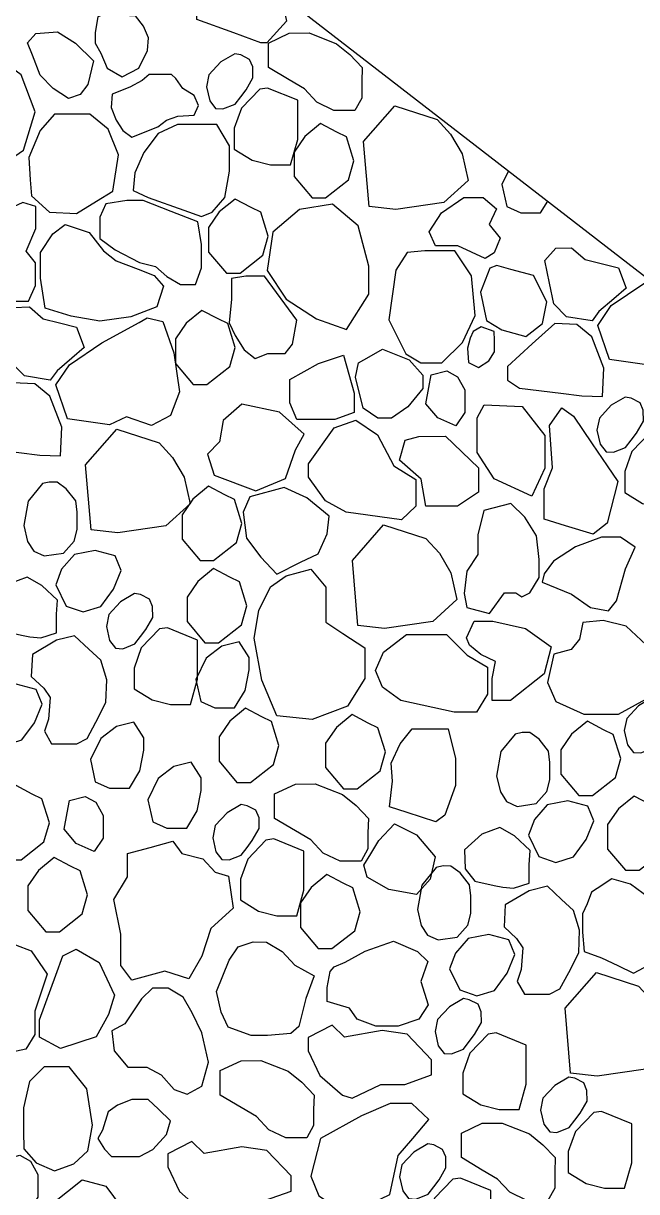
# Model space of a CAD drawing. Header units: millimetres. Extents: x -251401 to 377140, y -30451 to 275830.
# Drawn here: x 337235 to 338474, y -574 to 1785 of the extents above; entities that cross this region are included whole.
import ezdxf

# ---------------------------------------------------------------- set-up
doc = ezdxf.new("R2010")
doc.units = ezdxf.units.MM
doc.layers.add('0-S8', color=8, linetype='Continuous')
doc.layers.add('A-WALL', color=4, linetype='Continuous')

# ---------------------------------------------------------------- blocks, each defined once
blk = doc.blocks.new('H24H24H24')
at = {"layer": '0-S8', "color": 8}
for points in [[(4289.3, 4806.5), (4348.3, 4829.2), (4382.5, 4829.2), (4421.6, 4809.3), (4460, 4770.9), (4468.6, 4729.7), (4429.4, 4686.3), (4417.3, 4686.3), (4362.5, 4706.2), (4287.9, 4733.3), (4287.9, 4759.5), (4277.9, 4795.1)], [(4123.6, 4752.4), (4087.8, 4738.4), (4082.6, 4706.6), (4082.6, 4685.2), (4093.9, 4665.2), (4107, 4634.7), (4136.7, 4617.2), (4170.7, 4634.7), (4188.2, 4670.4), (4190.4, 4696.1), (4179.9, 4719.7), (4163.7, 4740.2), (4152.8, 4740.2)], [(3962.3, 4704.8), (4006.2, 4708.1), (4042.9, 4685.1), (4079.1, 4649.5), (4067.6, 4601.8), (4052.2, 4581.5), (4028.6, 4573.9), (3997.9, 4593.6), (3971.6, 4620.4), (3955.7, 4661), (3946, 4685.9)], [(4474.6, 4705.4), (4514.4, 4706), (4569.6, 4684.3), (4596.9, 4662.2), (4622, 4636), (4620.8, 4607), (4620.8, 4574.6), (4607.2, 4549.6), (4564.5, 4549.6), (4530.4, 4566.1), (4505.3, 4592.8), (4474.6, 4611), (4432.4, 4636), (4432.4, 4663.3), (4432.4, 4685.5)], [(3731.6, 4572.9), (3755.6, 4513), (3811.2, 4479.2), (3859.7, 4461.2), (3902.8, 4445.2), (3937.7, 4469.4), (3961.2, 4546.8), (3932.8, 4621.5), (3885.4, 4655.8), (3835.2, 4666.7), (3795.9, 4659.6), (3771.9, 4630.2), (3738.1, 4608.9)], [(4364.5, 4664.1), (4336.2, 4647.4), (4312.2, 4621.5), (4307.5, 4597.1), (4313.8, 4568.8), (4325.8, 4553.3), (4340.6, 4552.5), (4364.9, 4562.1), (4376.5, 4577.2), (4387.2, 4591.2), (4401.2, 4615.5), (4400.8, 4637.4), (4394.4, 4652.6), (4376.5, 4661.7)], [(4152.7, 4596.5), (4116.8, 4582.3), (4114.9, 4555.1), (4124.8, 4529.7), (4138.4, 4508.7), (4156.4, 4495.7), (4209, 4516.7), (4226.4, 4529.7), (4249.3, 4537.8), (4282.7, 4540.2), (4291.4, 4559.4), (4282.1, 4579.8), (4259.2, 4593.5), (4245.6, 4613.9), (4236.9, 4621.9), (4209.7, 4621.9), (4191.7, 4621.9), (4177.5, 4610.2)], [(4414.8, 4592.4), (4377.9, 4554), (4363.4, 4513.5), (4363.4, 4471.6), (4399.6, 4449.1), (4436.5, 4439.7), (4477.1, 4439.7), (4491.6, 4491.1), (4491.6, 4541), (4491.6, 4570), (4430.7, 4594.6)], [(4635.6, 4355.8), (4624.5, 4486.9), (4687.6, 4558.7), (4773, 4531.5), (4800.3, 4501.8), (4823.5, 4461.7), (4835.7, 4407.8), (4786.9, 4363.4), (4689.5, 4349.5)], [(3950.9, 4409.6), (3953.6, 4377.3), (3990.5, 4344.4), (4045.1, 4341.6), (4085.3, 4366.1), (4118.1, 4386.2), (4129.3, 4459.8), (4108.7, 4511.6), (4071.9, 4541.7), (4000.5, 4541.7), (3971.5, 4508.8), (3948.6, 4454.7)], [(4159.2, 4387.9), (4189.4, 4373.6), (4261.7, 4347.8), (4297.1, 4335.2), (4318.6, 4343.9), (4344.3, 4374), (4353.7, 4427), (4353.7, 4477.9), (4328, 4521), (4248.8, 4521), (4209.7, 4503.2), (4181, 4464.6), (4162.6, 4423.5)], [(4537.9, 4522.9), (4506, 4496.9), (4484.3, 4465.4), (4484.3, 4415.8), (4520.5, 4373.1), (4548, 4373.1), (4594.4, 4409.3), (4605.2, 4447.7), (4590, 4496.2), (4570.5, 4505.6)], [(4103.7, 4360.6), (4092.2, 4333.7), (4092.2, 4290.9), (4122.7, 4268.3), (4171.7, 4242.7), (4204.4, 4234.4), (4226.9, 4214.1), (4254.7, 4198.2), (4285.2, 4198.2), (4297.1, 4231.7), (4297.1, 4278.9), (4289.6, 4324.8), (4236.2, 4345.6), (4179.5, 4367.6), (4146.1, 4367.6)], [(4364.9, 4370.6), (4333, 4344.6), (4311.3, 4313.1), (4311.3, 4263.5), (4347.5, 4220.9), (4375, 4220.9), (4421.3, 4257), (4432.2, 4295.4), (4417, 4343.9), (4397.5, 4353.3)], [(4869.9, 4250.6), (4815.1, 4275.9), (4770, 4275.9), (4757.3, 4304.3), (4781.7, 4342.9), (4826.8, 4373.8), (4865.9, 4373.8), (4892.8, 4350.5), (4878.5, 4319.4), (4900.6, 4291.3), (4888.5, 4261.7)], [(3874.8, 4145.2), (3910.2, 4164.7), (3947.7, 4164.7), (3962.2, 4196.3), (3962.2, 4241.9), (3942.9, 4265.3), (3962.7, 4311.1), (3962.7, 4355.7), (3936.3, 4363.3), (3869.3, 4332.4), (3832.3, 4282.2), (3846, 4211.2), (3857.4, 4152.1)], [(4590, 4107.1), (4635.4, 4178.7), (4635.4, 4234.9), (4613.6, 4316.7), (4561.8, 4360.1), (4495.3, 4349.3), (4441, 4303.9), (4430.1, 4226.6), (4468.5, 4168.5), (4529.2, 4128.9)], [(4021.6, 4319), (4070.2, 4303.1), (4099.3, 4265.9), (4125, 4245.9), (4169.6, 4228.8), (4201.8, 4216.4), (4220.5, 4194.5), (4206.8, 4152.8), (4154.2, 4132.8), (4091.9, 4124.2), (4034.1, 4134), (3981.5, 4150), (3971.8, 4211.1), (3971.8, 4262.5), (3997, 4300.2)], [(5012.9, 4271.4), (5044.5, 4272.3), (5072.1, 4248.6), (5104.7, 4240.4), (5139.7, 4231.5), (5154.9, 4190.6), (5129.8, 4169.1), (5100, 4143.6), (5086.1, 4124.7), (5034.1, 4132.9), (5008.7, 4158.7), (5000.1, 4201), (4990.8, 4246.5)], [(4712.5, 4262.8), (4690, 4227), (4675.5, 4126.9), (4710.1, 4057.8), (4740.4, 4039.6), (4782.3, 4039.6), (4824.2, 4080.8), (4849.7, 4135.4), (4842.4, 4215.5), (4809, 4265.8), (4748.3, 4265.8)], [(4879.8, 4231.3), (4860.9, 4182.3), (4872.9, 4125.4), (4903.9, 4106.5), (4952.2, 4092.7), (4985.8, 4119.4), (4994.9, 4162.7), (4967.7, 4215.9), (4921.8, 4228.6), (4893.9, 4236.4)], [(4365.3, 4095.3), (4383.6, 4065.9), (4405.8, 4048.9), (4431.3, 4058.7), (4465.9, 4058.7), (4481, 4077.7), (4489.5, 4126), (4424.7, 4214.9), (4386.8, 4214.9), (4358.1, 4210.3), (4358.1, 4168.5), (4353.2, 4120.9)], [(3918.3, 4151.8), (3949.9, 4152.6), (3977.5, 4129), (4010.1, 4120.8), (4045.1, 4111.9), (4060.3, 4071), (4035.2, 4049.5), (4005.5, 4024), (3991.5, 4005.1), (3939.5, 4013.3), (3914.1, 4039.1), (3905.5, 4081.4), (3896.2, 4126.9)], [(4003.3, 3995.7), (4030.3, 4036.1), (4095.8, 4080.4), (4171.4, 4121.6), (4187.7, 4130.5), (4219.4, 4123), (4241.3, 4060.3), (4252.7, 3981.3), (4234.6, 3933.3), (4196.1, 3913.3), (4145.7, 3930.9), (4111.4, 3914.8), (4026.7, 3927.1)], [(4298.1, 4145.8), (4266.2, 4119.7), (4244.5, 4088.3), (4244.5, 4038.7), (4280.7, 3996), (4308.2, 3996), (4354.5, 4032.2), (4365.4, 4070.5), (4350.2, 4119), (4330.7, 4128.4)], [(4834.4, 4069.5), (4836.3, 4040.4), (4857, 4030.1), (4877.8, 4044.2), (4889.2, 4061.8), (4889.2, 4085.6), (4888.5, 4102.9), (4861.8, 4112.3), (4846.1, 4103.2), (4839.6, 4089.5)], [(5011, 4119.3), (4965.4, 4078.1), (4915.3, 4032.7), (4915.3, 4005.1), (4939.6, 3988.8), (5023, 3978.5), (5065.2, 3973.3), (5107.2, 3971.6), (5109.5, 4029.4), (5085.3, 4092.3), (5055.1, 4117.1)], [(4635.9, 4052), (4662.8, 4067.6), (4716.4, 4045.9), (4744.1, 4014.8), (4744.1, 3988), (4713.8, 3950.8), (4680.9, 3928.3), (4653.2, 3928.3), (4623.8, 3948.2), (4608.4, 4011.1), (4614.4, 4039.7)], [(4584, 4055.5), (4605.6, 3978.5), (4605.6, 3939.5), (4566.7, 3925.7), (4489.6, 3925.7), (4475.8, 3959.4), (4475.8, 4006.1), (4533.8, 4038.2)], [(4792.5, 4023.8), (4814.5, 4011.8), (4829.1, 3985.1), (4829.1, 3939.5), (4810.8, 3912.3), (4774.6, 3928.5), (4750, 3957.3), (4756.3, 3990.3), (4761.1, 4015.5)], [(3916.4, 3999.7), (3870.9, 3958.5), (3820.7, 3913.1), (3820.7, 3885.5), (3845.1, 3869.2), (3928.4, 3858.9), (3970.6, 3853.7), (4012.6, 3852), (4014.9, 3909.8), (3990.8, 3972.7), (3960.6, 3997.5)], [(5153.1, 3970.8), (5124.8, 3954.1), (5100.8, 3928.2), (5096, 3903.9), (5102.4, 3875.6), (5114.4, 3860), (5129.1, 3859.2), (5153.5, 3868.8), (5165.1, 3883.9), (5175.8, 3897.9), (5189.8, 3922.2), (5189.4, 3944.1), (5183, 3959.3), (5165.1, 3968.4)], [(4407.1, 3781.4), (4467, 3806.2), (4486.8, 3864.2), (4504.6, 3895.5), (4454.9, 3940.1), (4379, 3956.6), (4340.7, 3923.5), (4333.7, 3880.2), (4309.5, 3855.3), (4322.9, 3813.2)], [(4867.9, 3955.1), (4944.9, 3951.8), (4990.5, 3893.3), (4990.5, 3827.1), (4964.5, 3770.7), (4888.4, 3805.9), (4853.8, 3858.6), (4853.8, 3929.1)], [(5025.1, 3948.8), (5048.3, 3932), (5086.2, 3876.2), (5116.3, 3832), (5138.1, 3799.9), (5116.7, 3716.2), (5088.3, 3694.1), (5032.5, 3711), (4989.2, 3724), (4989.3, 3785.7), (5006.1, 3827.8), (4999.9, 3913.2)], [(4547.5, 3761.5), (4513.4, 3808.8), (4513.4, 3836.2), (4565.1, 3908.7), (4609, 3924.1), (4653, 3894.4), (4685.9, 3831.8), (4729.9, 3804.4), (4729.9, 3750.6), (4701.3, 3723.1), (4589.2, 3738.5)], [(4074.1, 3702.9), (4063, 3834.1), (4126.1, 3905.8), (4211.5, 3878.6), (4238.8, 3848.9), (4262, 3808.8), (4274.2, 3754.9), (4225.4, 3710.6), (4128, 3696.7)], [(5203.4, 3899.1), (5166.5, 3860.8), (5152, 3820.2), (5152, 3778.3), (5188.2, 3755.8), (5225.1, 3746.4), (5265.7, 3746.4), (5280.1, 3797.8), (5280.1, 3847.7), (5280.1, 3876.7), (5219.3, 3901.3)], [(4790.1, 3891.9), (4856.4, 3827.6), (4856.4, 3778.8), (4814.5, 3750.6), (4750.1, 3750.6), (4741.2, 3804.8), (4697.3, 3843.1), (4708.3, 3883.5), (4736.4, 3891.1)], [(3975.8, 3795.9), (3947.1, 3760.5), (3938.2, 3711.1), (3946, 3679), (3958.4, 3659.4), (3979.7, 3649.8), (4018.5, 3655.4), (4039.9, 3679.6), (4046.1, 3703.2), (4046.1, 3738.6), (4043.3, 3761), (4024.1, 3785.2), (4005.6, 3798.7), (3989.9, 3799.2)], [(4311.6, 3790.7), (4279.8, 3764.7), (4258.1, 3733.2), (4258.1, 3683.6), (4294.3, 3641), (4321.8, 3641), (4368.1, 3677.1), (4379, 3715.5), (4363.8, 3764), (4344.2, 3773.4)], [(4449.7, 3613.4), (4497.3, 3637.2), (4533.1, 3653.9), (4551.1, 3694.6), (4554.8, 3730.5), (4509.8, 3767.4), (4464.2, 3788), (4394.7, 3769.3), (4381.3, 3738.6), (4388, 3685.9), (4416.8, 3647.6)], [(4833.2, 3545.7), (4879.1, 3533.4), (4909.4, 3575.2), (4932.4, 3575.2), (4944.5, 3567.6), (4960.7, 3575.3), (4978.9, 3606.4), (4978.9, 3642.4), (4974.1, 3690.3), (4950.6, 3728.3), (4922.2, 3755.8), (4867.2, 3742), (4855.5, 3692.3), (4855.5, 3652.6), (4833.2, 3619.5), (4827.5, 3574.2)], [(4613.1, 3509.7), (4602, 3640.9), (4665.1, 3712.6), (4750.5, 3685.4), (4777.8, 3655.7), (4801, 3615.6), (4813.1, 3561.7), (4764.4, 3517.4), (4667, 3503.4)], [(4985.5, 3597.1), (5044.4, 3572.9), (5083.1, 3545.8), (5119.5, 3539.4), (5135.7, 3559), (5153.6, 3624.2), (5173.2, 3667.5), (5143.7, 3687.7), (5105.1, 3687.7), (5052.7, 3668.4), (5008, 3639.6), (4989.4, 3614)], [(4082.5, 3660.8), (4040.6, 3652.7), (4014.8, 3622.9), (4002.7, 3591.5), (4023.7, 3548.8), (4058.3, 3536.8), (4093.8, 3548), (4119.5, 3582.7), (4134.9, 3620.5), (4122.8, 3650.3)], [(4321.7, 3624.4), (4289.8, 3598.3), (4268.1, 3566.8), (4268.1, 3517.3), (4304.3, 3474.6), (4331.8, 3474.6), (4378.1, 3510.7), (4389, 3549.1), (4373.8, 3597.6), (4354.2, 3607)], [(4436.9, 3587.7), (4468.3, 3610), (4517.8, 3623.3), (4548.6, 3587.1), (4548.6, 3516.5), (4583, 3493.5), (4626.8, 3464.4), (4626.8, 3402.4), (4592.1, 3346.3), (4520.9, 3319.7), (4449.6, 3327), (4418.8, 3399.4), (4403.7, 3483.9), (4412.8, 3540)], [(3908.7, 3593.3), (3873.2, 3561.7), (3875.1, 3523.7), (3894.8, 3498.4), (3933.4, 3490.2), (3950.7, 3486.5), (3972.6, 3484.5), (4004.3, 3494.6), (4004.3, 3532), (4006.2, 3560.4), (3974.5, 3590.2), (3944.8, 3607.3)], [(4162.2, 3574.2), (4133.9, 3557.5), (4110, 3531.6), (4105.2, 3507.2), (4111.6, 3478.9), (4123.5, 3463.4), (4138.3, 3462.6), (4162.6, 3472.2), (4174.2, 3487.3), (4185, 3501.3), (4198.9, 3525.6), (4198.6, 3547.5), (4192.2, 3562.7), (4174.2, 3571.8)], [(4832.7, 3484.5), (4848.1, 3518.5), (4885.9, 3518.5), (4951.3, 3503.7), (5003.2, 3466.6), (4989.1, 3412.1), (4921.2, 3357.7), (4884, 3357.7), (4884, 3402.5), (4891.3, 3437), (4861.5, 3450.9), (4838.5, 3469.8)], [(5043.6, 3461.2), (5009.1, 3451.8), (4996.3, 3394.2), (5012.9, 3355.9), (5069.2, 3330.4), (5139.5, 3330.4), (5194.5, 3361), (5211.1, 3397.4), (5195.1, 3470.3), (5154.8, 3508), (5108.8, 3519.5), (5067.3, 3515.5), (5060.6, 3481.8)], [(4212.6, 3502.5), (4175.6, 3464.1), (4161.1, 3423.6), (4161.1, 3381.7), (4197.3, 3359.2), (4234.3, 3349.8), (4274.8, 3349.8), (4289.3, 3401.2), (4289.3, 3451.1), (4289.3, 3480.1), (4228.5, 3504.7)], [(4663.1, 3384.8), (4648.4, 3418.9), (4665, 3455.7), (4711, 3491.6), (4768.1, 3491.6), (4792.1, 3491.6), (4833.5, 3449.3), (4875, 3425.4), (4875, 3371), (4852.9, 3334.2), (4807.7, 3334.2), (4700, 3358.1)], [(4004.3, 3479.6), (3955.9, 3450.6), (3953.5, 3406.3), (3978.5, 3382.9), (3991.4, 3364.4), (3988.1, 3320.1), (3980.1, 3296), (3994.6, 3270.2), (4016.3, 3270.2), (4045.4, 3270.2), (4066.3, 3281.5), (4084, 3314.5), (4104.2, 3354), (4105.8, 3399.9), (4093.7, 3439.3), (4069.5, 3461.9), (4041, 3488.5)], [(4338.4, 3467.4), (4306.9, 3443.5), (4285.5, 3400.7), (4295.6, 3356), (4323.9, 3343.4), (4364.2, 3343.4), (4385.7, 3378), (4393.2, 3419.6), (4393.2, 3444.7), (4373.1, 3476.2)], [(3922.9, 3391), (3881, 3382.9), (3855.2, 3353.2), (3843.1, 3321.8), (3864.1, 3279.1), (3898.7, 3267), (3934.2, 3278.3), (3959.9, 3312.9), (3975.3, 3350.7), (3963.2, 3380.5)], [(5208.3, 3364.1), (5180, 3347.3), (5156, 3321.4), (5151.2, 3297.1), (5157.6, 3268.8), (5169.6, 3253.2), (5184.4, 3252.4), (5208.7, 3262), (5220.3, 3277.2), (5231, 3291.1), (5245, 3315.4), (5244.6, 3337.4), (5238.2, 3352.5), (5220.3, 3361.7)], [(4386.3, 3342.4), (4354.4, 3316.4), (4332.7, 3284.9), (4332.7, 3235.4), (4368.9, 3192.7), (4396.4, 3192.7), (4442.7, 3228.8), (4453.6, 3267.2), (4438.4, 3315.7), (4418.8, 3325.1)], [(4601.5, 3329.6), (4569.6, 3303.5), (4547.9, 3272.1), (4547.9, 3222.5), (4584.1, 3179.8), (4611.6, 3179.8), (4658, 3216), (4668.8, 3254.3), (4653.6, 3302.8), (4634.1, 3312.2)], [(4125.7, 3305.3), (4094.2, 3281.4), (4072.8, 3238.6), (4082.8, 3193.9), (4111.2, 3181.3), (4151.5, 3181.3), (4172.9, 3215.9), (4180.5, 3257.5), (4180.5, 3282.6), (4160.3, 3314.1)], [(5076.7, 3316.2), (5044.8, 3290.1), (5023.1, 3258.6), (5023.1, 3209.1), (5059.3, 3166.4), (5086.8, 3166.4), (5133.2, 3202.6), (5144, 3240.9), (5128.8, 3289.4), (5109.3, 3298.8)], [(4683.2, 3195), (4680.3, 3231.5), (4698.2, 3270.2), (4722.6, 3301), (4749.8, 3301), (4795.7, 3301), (4810.1, 3240.8), (4810.1, 3186.4), (4788.6, 3126.2), (4770.6, 3113.3), (4712.6, 3131.9), (4676.8, 3143.4)], [(4930.6, 3290.3), (4902, 3255), (4893, 3205.5), (4900.8, 3173.5), (4913.2, 3153.9), (4934.6, 3144.3), (4973.3, 3149.9), (4994.7, 3174.1), (5000.9, 3197.7), (5000.9, 3233.1), (4998.1, 3255.5), (4979, 3279.7), (4960.4, 3293.2), (4944.7, 3293.7)], [(4241.5, 3224.5), (4210, 3200.6), (4188.6, 3157.7), (4198.7, 3113), (4227.1, 3100.4), (4267.4, 3100.4), (4288.8, 3135.1), (4296.4, 3176.6), (4296.4, 3201.8), (4276.2, 3233.3)], [(3922.7, 3186.2), (3890.8, 3160.2), (3869.1, 3128.7), (3869.1, 3079.1), (3905.3, 3036.4), (3932.8, 3036.4), (3979.1, 3072.6), (3990, 3111), (3974.8, 3159.4), (3955.2, 3168.9)], [(4487.3, 3189.2), (4527.1, 3189.8), (4582.3, 3168.1), (4609.6, 3146), (4634.7, 3119.8), (4633.5, 3090.8), (4633.5, 3058.4), (4619.9, 3033.4), (4577.2, 3033.4), (4543, 3049.9), (4518, 3076.6), (4487.3, 3094.8), (4445, 3119.8), (4445, 3147.1), (4445, 3169.3)], [(4062, 3164.4), (4084, 3152.4), (4098.7, 3125.7), (4098.7, 3080.1), (4080.4, 3052.9), (4044.2, 3069.1), (4019.6, 3097.9), (4025.9, 3130.9), (4030.7, 3156.1)], [(5171.1, 3165), (5139.2, 3139), (5117.5, 3107.5), (5117.5, 3057.9), (5153.7, 3015.3), (5181.2, 3015.3), (5227.6, 3051.4), (5238.4, 3089.8), (5223.2, 3138.3), (5203.7, 3147.7)], [(4377.2, 3147.9), (4348.9, 3131.2), (4324.9, 3105.3), (4320.1, 3080.9), (4326.5, 3052.6), (4338.5, 3037.1), (4353.2, 3036.3), (4377.6, 3045.9), (4389.2, 3061), (4399.9, 3075), (4413.9, 3099.3), (4413.5, 3121.2), (4407.1, 3136.4), (4389.2, 3145.5)], [(5037.3, 3155.2), (4995.4, 3147.2), (4969.6, 3117.4), (4957.5, 3086), (4978.5, 3043.3), (5013.1, 3031.2), (5048.6, 3042.5), (5074.4, 3077.1), (5089.7, 3115), (5077.6, 3144.8)], [(4686.9, 3109), (4731.5, 3086.7), (4768.9, 3042.2), (4759.4, 2996.9), (4731.5, 2966.6), (4675.3, 2976.3), (4632.1, 3001.1), (4625.4, 3025.4), (4639.5, 3048.6), (4655.7, 3075)], [(4863.5, 3087.8), (4828.1, 3056.2), (4830, 3018.2), (4849.6, 2992.9), (4888.2, 2984.7), (4905.6, 2981), (4927.5, 2979), (4959.1, 2989.1), (4959.1, 3026.4), (4961, 3054.9), (4929.4, 3084.7), (4899.6, 3101.7)], [(4324.6, 3011.1), (4351.5, 3003.1), (4361, 2938.8), (4316.1, 2897.9), (4298.1, 2841.6), (4271.7, 2795.8), (4223.3, 2811.2), (4156.5, 2793.3), (4134.6, 2823.2), (4134.6, 2886.5), (4120.5, 2956.3), (4147.5, 3001.7), (4147.5, 3049), (4193.4, 3061.5), (4239, 3073.9), (4257.7, 3049), (4299.6, 3038)], [(4427.5, 3076.2), (4390.6, 3037.8), (4376.1, 2997.3), (4376.1, 2955.4), (4412.3, 2932.9), (4449.2, 2923.5), (4489.8, 2923.5), (4504.2, 2974.9), (4504.2, 3024.8), (4504.2, 3053.8), (4443.4, 3078.4)], [(3999.9, 3041), (3968.1, 3015), (3946.4, 2983.5), (3946.4, 2933.9), (3982.6, 2891.2), (4010.1, 2891.2), (4056.4, 2927.4), (4067.3, 2965.8), (4052.1, 3014.2), (4032.5, 3023.6)], [(4771, 3020.6), (4742.4, 2985.2), (4733.4, 2935.8), (4741.2, 2903.7), (4753.6, 2884.1), (4775, 2874.5), (4813.7, 2880.2), (4835.1, 2904.3), (4841.3, 2927.9), (4841.3, 2963.3), (4838.5, 2985.8), (4819.4, 3009.9), (4800.8, 3023.4), (4785.1, 3023.9)], [(4550.6, 3006.7), (4518.7, 2980.7), (4497, 2949.2), (4497, 2899.6), (4533.2, 2857), (4560.7, 2857), (4607.1, 2893.1), (4617.9, 2931.5), (4602.7, 2980), (4583.2, 2989.4)], [(5076.3, 2947.1), (5066.5, 2927.1), (5066.5, 2890.2), (5070.4, 2851.4), (5105.4, 2838.4), (5137.8, 2822.9), (5169.7, 2807.6), (5201.2, 2824.2), (5212.9, 2840.4), (5201.9, 2897.3), (5201.9, 2921.9), (5201.9, 2958.8), (5163.7, 2987.2), (5126.1, 2997.6), (5096.3, 2978.2), (5085.2, 2970.9)], [(4959.1, 2974), (4910.7, 2945.1), (4908.3, 2900.8), (4933.3, 2877.4), (4946.2, 2858.9), (4943, 2814.6), (4934.9, 2790.5), (4949.4, 2764.7), (4971.2, 2764.7), (5000.2, 2764.7), (5021.1, 2776), (5038.8, 2809), (5059, 2848.4), (5060.6, 2894.3), (5048.5, 2933.8), (5024.3, 2956.3), (4995.8, 2983)], [(4877.7, 2885.5), (4835.8, 2877.4), (4810, 2847.6), (4797.9, 2816.2), (4818.9, 2773.6), (4853.5, 2761.5), (4889, 2772.7), (4914.8, 2807.4), (4930.1, 2845.2), (4918, 2875)], [(3953, 2852.6), (3985.2, 2805.1), (3960.7, 2730.7), (3960.7, 2683.7), (3942.2, 2653.9), (3853.9, 2635.4), (3813.4, 2652.7), (3803.8, 2700.9), (3803.8, 2795.7), (3849.1, 2847), (3921.3, 2864.8)], [(4043.8, 2856), (4090.4, 2828.8), (4121.8, 2762.7), (4109.1, 2723.7), (4084.5, 2678.7), (4012.4, 2655), (3969.9, 2677.9), (3969.9, 2713.5), (4003, 2803.4), (4017.3, 2842.2)], [(4525, 2801.8), (4508, 2756.3), (4494, 2699.9), (4477.9, 2685.4), (4430.8, 2681.8), (4397.7, 2681.8), (4351.1, 2698.4), (4337.1, 2728.4), (4327.3, 2770.3), (4353.1, 2833.9), (4371.3, 2860.8), (4401.8, 2870.7), (4428.7, 2870.1), (4460.3, 2851.5), (4485.7, 2823.6)], [(4587.6, 2829.8), (4628.1, 2851.6), (4684.7, 2872), (4733.6, 2851.2), (4754.5, 2831.2), (4740.2, 2790.9), (4754.7, 2743.2), (4736.5, 2714.4), (4694.2, 2700.5), (4649.3, 2700.5), (4611.4, 2714.7), (4596.4, 2737), (4571.3, 2744.3), (4550.9, 2750.1), (4550.9, 2778.5), (4557, 2810.6), (4565.1, 2820.4)], [(5042.7, 2605.7), (5031.6, 2736.9), (5094.7, 2808.6), (5180.1, 2781.4), (5207.4, 2751.7), (5230.6, 2711.6), (5242.8, 2657.7), (5194, 2613.4), (5096.6, 2599.5)], [(4120.6, 2650.3), (4148.3, 2617.3), (4187.1, 2617.3), (4215.5, 2601.8), (4242, 2572.6), (4268.6, 2562.9), (4298.1, 2579.3), (4311.6, 2627.5), (4297.7, 2686.6), (4278.3, 2727), (4260, 2759.1), (4229.7, 2777.4), (4198.3, 2777.4), (4176.2, 2755.8), (4142.6, 2705), (4116, 2690.8)], [(4826.1, 2756.3), (4797.8, 2739.5), (4773.9, 2713.6), (4769.1, 2689.3), (4775.5, 2661), (4787.4, 2645.4), (4802.2, 2644.6), (4826.5, 2654.2), (4838.1, 2669.4), (4848.9, 2683.3), (4862.8, 2707.6), (4862.4, 2729.6), (4856, 2744.7), (4838.1, 2753.9)], [(4582.2, 2561), (4601.4, 2555.2), (4659.2, 2582.8), (4707.6, 2582.8), (4761.7, 2602), (4761.7, 2632.7), (4712.8, 2684.2), (4661.8, 2691.5), (4585.8, 2678), (4561.4, 2702.4), (4512.5, 2677.4), (4512.5, 2650.9), (4536.4, 2601)], [(4876.4, 2684.5), (4839.5, 2646.2), (4825, 2605.7), (4825, 2563.7), (4861.2, 2541.3), (4898.2, 2531.9), (4938.7, 2531.9), (4953.2, 2583.2), (4953.2, 2633.2), (4953.2, 2662.1), (4892.4, 2686.7)], [(4377.4, 2630.6), (4417.2, 2631.1), (4472.4, 2609.5), (4499.7, 2587.3), (4524.7, 2561.2), (4523.6, 2532.2), (4523.6, 2499.8), (4510, 2474.7), (4467.3, 2474.7), (4433.1, 2491.2), (4408.1, 2518), (4377.4, 2536.2), (4335.1, 2561.2), (4335.1, 2588.5), (4335.1, 2610.7)], [(3938.2, 2452.9), (3963.3, 2424.2), (4000.4, 2408.4), (4039.6, 2422.2), (4067.6, 2448.9), (4077.4, 2500.4), (4065.7, 2574), (4029.8, 2618.3), (3979.6, 2618.3), (3949.6, 2588.4), (3937.8, 2535.6), (3937.8, 2488.6)], [(5039.2, 2597.6), (5010.9, 2580.8), (4986.9, 2554.9), (4982.1, 2530.6), (4988.5, 2502.3), (5000.5, 2486.7), (5015.2, 2485.9), (5039.6, 2495.5), (5051.2, 2510.6), (5061.9, 2524.6), (5075.9, 2548.9), (5075.5, 2570.8), (5069.1, 2586), (5051.2, 2595.2)], [(4097.5, 2490.5), (4088, 2473.8), (4101.4, 2451.8), (4115.2, 2437.2), (4137.3, 2437.2), (4172.1, 2437.2), (4199, 2451.5), (4226.5, 2481.5), (4234.9, 2509.2), (4210.1, 2532.8), (4189.5, 2552.2), (4156.5, 2552.2), (4127.5, 2541), (4108.8, 2527.7)], [(4620.5, 2519.4), (4537.7, 2473.8), (4518, 2397.2), (4534, 2357.7), (4592.1, 2319.5), (4677.3, 2360.2), (4694.6, 2439.2), (4724.3, 2473.8), (4756.4, 2512), (4721.8, 2544.1), (4678.6, 2544.1)], [(5089.5, 2525.8), (5052.6, 2487.5), (5038.1, 2447), (5038.1, 2405), (5074.3, 2382.6), (5111.2, 2373.1), (5151.8, 2373.1), (5166.2, 2424.5), (5166.2, 2474.4), (5166.2, 2503.4), (5105.4, 2528)], [(4864.4, 2504.3), (4904.2, 2504.8), (4959.4, 2483.2), (4986.7, 2461), (5011.8, 2434.9), (5010.6, 2405.9), (5010.6, 2373.5), (4997, 2348.4), (4954.3, 2348.4), (4920.2, 2364.9), (4895.1, 2391.7), (4864.4, 2409.9), (4822.2, 2434.9), (4822.2, 2462.2), (4822.2, 2484.4)], [(4298.8, 2326.4), (4318.1, 2320.6), (4375.8, 2348.2), (4424.2, 2348.2), (4478.3, 2367.4), (4478.3, 2398.1), (4429.4, 2449.6), (4378.4, 2456.9), (4302.5, 2443.4), (4278, 2467.8), (4229.1, 2442.8), (4229.1, 2416.3), (4253, 2366.4)], [(4754.3, 2463), (4726, 2446.3), (4702.1, 2420.3), (4697.3, 2396), (4703.6, 2367.7), (4715.6, 2352.2), (4730.4, 2351.4), (4754.7, 2360.9), (4766.3, 2376.1), (4777.1, 2390), (4791, 2414.4), (4790.6, 2436.3), (4784.2, 2451.4), (4766.3, 2460.6)], [(3930, 2439.7), (3952, 2427.7), (3966.7, 2401), (3966.7, 2355.4), (3948.3, 2328.2), (3912.2, 2344.4), (3887.5, 2373.2), (3893.8, 2406.2), (3898.6, 2431.4)], [(3976.4, 2283.2), (3966.5, 2305.5), (3997.1, 2342.7), (4055.9, 2389.9), (4103.9, 2377.5), (4135.3, 2335.3), (4135.3, 2293.1), (4103, 2225.2), (4035.2, 2202.9), (3984.7, 2214.5), (3975.9, 2251.2), (3975.9, 2270.3)], [(4804.6, 2391.3), (4767.7, 2352.9), (4753.2, 2312.4), (4753.2, 2270.4), (4789.4, 2248), (4826.3, 2238.6), (4866.9, 2238.6), (4881.4, 2290), (4881.4, 2339.9), (4881.4, 2368.8), (4820.5, 2393.4)]]:
    blk.add_lwpolyline(points, close=True, dxfattribs=at)
for points in [[(4917.2, 4427.6), (4903.5, 4400.1), (4913.6, 4355.4), (4941.9, 4342.8), (4982.2, 4342.8), (4996.7, 4366.2)], [(5345.6, 4096.6), (5329.2, 4052.9), (5290.6, 4032.9), (5240.2, 4050.5), (5206, 4034.4), (5121.3, 4046.7), (5097.8, 4115.3), (5124.8, 4155.7), (5190.3, 4200), (5202.9, 4206.9)]]:
    blk.add_lwpolyline(points, dxfattribs=at)

msp = doc.modelspace()

# ---------------------------------------------------------------- hatches: boundary and pattern name
at = {"layer": '0-S8'}
h = msp.add_hatch(dxfattribs=at)
h.set_pattern_fill('GOST_WOOD', color=8, scale=10, angle=350)
h.set_pattern_definition([(80, (284596.21, -5e-13), (59.088465, -10.41889), [100, -20]), (80, (284612.43, -23.17), (59.088465, -10.41889), [60, -15, 30, -15]), (80, (284626.92, -56.186), (59.088465, -10.41889), [100, -20])])
edge = h.paths.add_edge_path()
edge.add_line((333055.453, 204.638), (333297.5, 391.674))
edge.add_line((333297.5, 391.674), (333297.5, 159.856))
edge.add_line((333297.5, 159.856), (333070.74, 159.856))
edge.add_arc((333070.74, 184.856), 25, 127.69424, 270, ccw=False)
edge = h.paths.add_edge_path()
edge.add_line((339539.547, 204.638), (339297.5, 391.674))
edge.add_line((339297.5, 391.674), (339297.5, 159.856))
edge.add_line((339297.5, 159.856), (339524.26, 159.856))
edge.add_arc((339524.26, 184.856), 25, 270, 412.30576)

# ---------------------------------------------------------------- linework, layer by layer
at = {"layer": 'A-WALL'}
msp.add_lwpolyline([(333297.5, 959.856), (333697.5, 959.856), (335897.5, 2659.856), (335897.5, 3059.856), (336697.5, 3059.856), (336697.5, 2659.856), (338897.5, 959.856), (339297.5, 959.856), (339297.5, -2940.144), (333297.5, -2940.144)], close=True, dxfattribs=at)

# ---------------------------------------------------------------- block references
msp.add_blockref('H24H24H24', (333297.5, -2940.144), dxfattribs=at)

doc.saveas('drawing.dxf')
